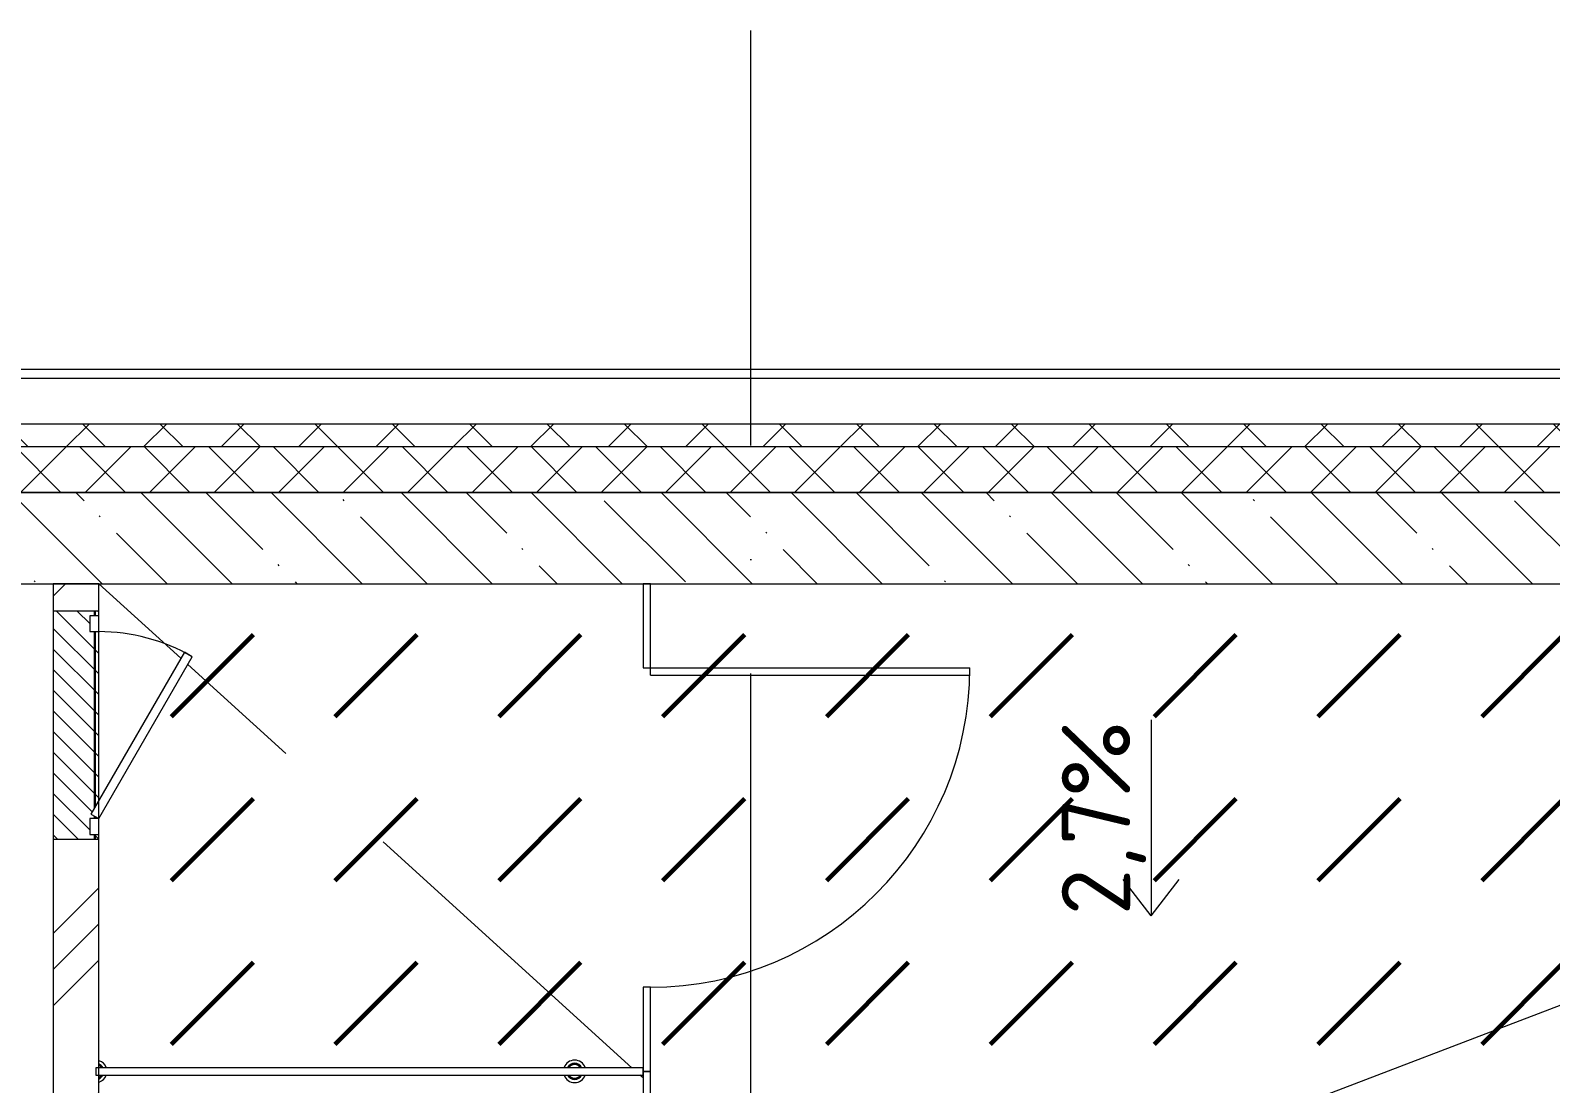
# Model space of a CAD drawing. Header units: millimetres. Extents: x -68946 to 288321, y -402657 to 324925.
# Drawn here: x 12982 to 16315, y -201962 to -199653 of the extents above; entities that cross this region are included whole.
import ezdxf

# ---------------------------------------------------------------- set-up
doc = ezdxf.new("R2010")
doc.units = ezdxf.units.MM
doc.linetypes.add('ADSK_Линия сетки', pattern=[2500, 2000, -250, 0, -250])
for name, color, linetype, lineweight in [('4.3.1) Обесп. пов.-ти ЧНП-8', 152, 'Continuous', 60), ('A-DETL-____-OTLN', 250, 'Continuous', 5), ('A-DETL-GENF-OTLN', 250, 'Continuous', 5), ('A-DOOR-____-MCUT', 250, 'Continuous', 5), ('A-DOOR-____-OTLN', 250, 'Continuous', 5), ('A-FLOR-____-OTLN', 192, 'Continuous', 9), ('A-GENM-____-MCUT', 250, 'Continuous', 25), ('A-GENM-____-OTLN', 250, 'Continuous', 9), ('A-WALL-____-MCUT', 250, 'Continuous', 13), ('A-WALL-____-PATT', 250, 'Continuous', 13), ('A-WALL-FNSH-MCUT', 250, 'Continuous', 13), ('G-____-____-DIMS', 250, 'Continuous', 9), ('S-GRID-____-OTLN', 250, 'Continuous', 9)]:
    doc.layers.add(name, color=color, linetype=linetype, lineweight=lineweight)
doc.styles.add('ISOCPEUR_3', font='isocpeur.ttf', dxfattribs={"height": 250})

# ---------------------------------------------------------------- blocks, each defined once
blk = doc.blocks.new('131_Сантехническая перегородка - СП-1 3 1200-V19-АР1_Маркировочный план 3 этажа')
at = {"layer": 'A-GENM-____-MCUT', "lineweight": 5}
for p, q in [((1200, 8), (0, 8)), ((0, 8), (0, -8)), ((1200, -8), (1200, 8)), ((0, -8), (1200, -8))]:
    blk.add_line(p, q, dxfattribs=at)
at = {"layer": 'A-GENM-____-OTLN', "lineweight": 5, "flags": 128}
for points in [[(163.3, 8), (162.9, 8.5), (162.6, 9), (162.2, 9.5), (161.8, 9.9), (161.4, 10.4), (161, 10.8), (160.5, 11.2), (160.1, 11.6), (159.6, 12), (159.1, 12.3), (158.6, 12.7), (158.1, 13), (157.6, 13.3), (157.1, 13.6), (156.5, 13.8), (156, 14), (155.4, 14.3), (154.8, 14.4), (154.2, 14.6), (153.6, 14.7), (153.1, 14.9), (152.5, 14.9), (151.9, 15), (151.3, 15.1), (150.7, 15.1), (150.1, 15.1), (149.4, 15), (148.8, 15), (148.2, 14.9), (147.7, 14.8), (147.1, 14.7), (146.5, 14.5), (145.9, 14.4), (145.3, 14.2), (144.8, 13.9), (144.2, 13.7), (143.7, 13.4), (143.1, 13.2), (142.6, 12.9), (142.1, 12.5), (141.6, 12.2), (141.1, 11.8), (140.7, 11.4), (140.2, 11), (139.8, 10.6), (139.4, 10.2), (139, 9.7), (138.6, 9.3), (138.2, 8.8), (137.9, 8.3), (137.7, 8)], [(1193.7, 13.4), (1193.1, 13.2), (1192.6, 12.9), (1192.1, 12.5), (1191.6, 12.2), (1191.1, 11.8), (1190.7, 11.4), (1190.2, 11), (1189.8, 10.6), (1189.4, 10.2), (1189, 9.7), (1188.6, 9.3), (1188.2, 8.8), (1187.9, 8.3), (1187.7, 8)], [(137.7, -8), (138, -8.5), (138.4, -9), (138.8, -9.5), (139.1, -9.9), (139.6, -10.4), (140, -10.8), (140.4, -11.2), (140.9, -11.6), (141.3, -12), (141.8, -12.3), (142.3, -12.7), (142.8, -13), (143.4, -13.3), (143.9, -13.6), (144.5, -13.8), (145, -14), (145.6, -14.3), (146.2, -14.4), (146.7, -14.6), (147.3, -14.7), (147.9, -14.9), (148.5, -14.9), (149.1, -15), (149.7, -15.1), (150.3, -15.1), (150.9, -15.1), (151.5, -15), (152.1, -15), (152.7, -14.9), (153.3, -14.8), (153.9, -14.7), (154.5, -14.5), (155.1, -14.4), (155.6, -14.2), (156.2, -13.9), (156.7, -13.7), (157.3, -13.4), (157.8, -13.2), (158.3, -12.9), (158.9, -12.5), (159.3, -12.2), (159.8, -11.8), (160.3, -11.4), (160.7, -11), (161.2, -10.6), (161.6, -10.2), (162, -9.7), (162.4, -9.3), (162.7, -8.8), (163.1, -8.3), (163.3, -8)], [(1187.7, -8), (1188, -8.5), (1188.4, -9), (1188.8, -9.5), (1189.1, -9.9), (1189.6, -10.4), (1190, -10.8), (1190.4, -11.2), (1190.9, -11.6), (1191.3, -12), (1191.8, -12.3), (1192.3, -12.7), (1192.8, -13), (1193.4, -13.3), (1193.9, -13.6)]]:
    blk.add_lwpolyline(points, dxfattribs=at)
at = {"layer": 'A-GENM-____-OTLN', "lineweight": 5}
for centre, radius, start, end in [((150.5, 0), 24.6, 19.9113, 160.0887), ((150.5, 0), 17.6, 28.9731, 151.0269), ((150.5, 0), 15.1, 126.876, 146.2189), ((150.5, 0), 15.1, 33.7811, 101.1301), ((1200.5, 0), 24.6, 108, 160.0887), ((1200.5, 0), 17.6, 114.387, 151.0269), ((1200.5, 0), 15.1, 126.876, 146.2189), ((150.5, 0), 24.6, 199.9113, 340.0887), ((150.5, 0), 17.6, 208.9731, 331.0269), ((150.5, 0), 15.1, 213.7811, 281.1301), ((150.5, 0), 15.1, 306.876, 326.2189), ((1200.5, 0), 24.6, 199.9113, 252), ((1200.5, 0), 17.6, 208.9731, 245.613), ((1200.5, 0), 15.1, 213.7811, 241.5661)]:
    blk.add_arc(centre, radius, start, end, dxfattribs=at)
blk = doc.blocks.new('131_Сантехническая перегородка_Дверь - СД-1-28442603-АР1_Маркировочный план 3 этажа')
at = {"layer": 'A-DOOR-____-OTLN'}
for p, q in [((200.5, 708), (184.5, 708)), ((184.5, 8), (184.5, 708)), ((200.5, 8), (200.5, 708)), ((200.5, 8), (184.5, 8))]:
    blk.add_line(p, q, dxfattribs=at)
blk.add_arc((184.5, 8), 700, 360, 90, dxfattribs=at)
at = {"layer": 'A-GENM-____-MCUT', "lineweight": 5}
for p, q in [((184.5, 8), (0, 8)), ((0, 8), (0, -8)), ((184.5, -8), (184.5, 8)), ((1069.1, 8), (884.5, 8)), ((884.5, 8), (884.5, -8)), ((1069.1, -8), (1069.1, 8)), ((0, -8), (184.5, -8)), ((884.5, -8), (1069.1, -8))]:
    blk.add_line(p, q, dxfattribs=at)
blk = doc.blocks.new('131_Сантехническая перегородка_Дверь - СД-1-27423694-АР1_Маркировочный план 3 этажа')
at = {"layer": 'A-DOOR-____-OTLN'}
for p, q in [((188, 708), (172, 708)), ((172, 8), (172, 708)), ((188, 8), (188, 708)), ((188, 8), (172, 8))]:
    blk.add_line(p, q, dxfattribs=at)
blk.add_arc((172, 8), 700, 360, 90, dxfattribs=at)
at = {"layer": 'A-GENM-____-MCUT', "lineweight": 5}
for p, q in [((172, 8), (0, 8)), ((0, 8), (0, -8)), ((172, -8), (172, 8)), ((1044, 8), (872, 8)), ((872, 8), (872, -8)), ((1044, -8), (1044, 8)), ((0, -8), (172, -8)), ((872, -8), (1044, -8))]:
    blk.add_line(p, q, dxfattribs=at)
blk = doc.blocks.new('АР_Люк - ЛРС_ВК_500х400_наружный_NCS S 1000-N-V90-АР1_Маркировочный план 3 этажа')
at = {"layer": 'A-DOOR-____-OTLN'}
h = blk.add_hatch(dxfattribs=at)
h.set_pattern_fill('FP_54', color=256, style=0, pattern_type=2)
h.set_pattern_definition([(45, (125, 0), (-22.6274, 22.6274), [])])
h.paths.add_polyline_path([(375, 50), (365, 50), (365, 48), (342.6, 43.5), (365, 43), (365, 30), (330, 30), (330, 41), (340, 43), (330, 43.5), (330, 50), (320, 32.7), (290, 50), (-80, 50), (-80, 30), (-115, 30), (-115, 50), (-125, 50), (-125, -50), (375, -50), (375, 43.5)])
at = {"layer": 'A-DETL-GENF-OTLN', "lineweight": 5}
for p, q in [((375, 50), (-125, 50)), ((-125, 50), (-125, -50)), ((375, -50), (375, 50)), ((-125, -50), (375, -50))]:
    blk.add_line(p, q, dxfattribs=at)
at = {"layer": 'A-DOOR-____-MCUT', "lineweight": 5}
for p, q in [((-25.1, 255), (-35.1, 237.7)), ((-35.1, 237.7), (320, 32.7)), ((330, 50), (-25.1, 255)), ((-80, 50), (-115, 50)), ((-115, 50), (-115, 30)), ((-80, 30), (-80, 50)), ((320, 32.7), (330, 50)), ((365, 50), (330, 50)), ((330, 50), (330, 30)), ((365, 30), (365, 50)), ((-115, 30), (-80, 30)), ((330, 30), (365, 30))]:
    blk.add_line(p, q, dxfattribs=at)
blk.add_arc((330, 50), 410, 150, 180, dxfattribs=at)
at = {"layer": 'A-DOOR-____-OTLN'}
blk.add_line((330, 50), (-25.1, 255), dxfattribs=at)
blk = doc.blocks.new('ASML_АР_Отделка Люка - ВО Отделка люков_Грунтовка 0_Шпатлевка 0_Окраска 0_0-42722003-АР1_Маркировочный план 3 этажа')
at = {"layer": 'A-GENM-____-MCUT', "lineweight": 5}
for p, q in [((-240, 3), (-250, 3)), ((-250, 3), (-250, 0)), ((177.1, 3), (-205, 3)), ((205, 3), (201, 3)), ((250, 3), (240, 3)), ((250, 0), (250, 3)), ((-250, 0), (-240, 0)), ((-205, 0), (182.3, 0)), ((199.2, 0), (205, 0)), ((240, 0), (250, 0))]:
    blk.add_line(p, q, dxfattribs=at)

msp = doc.modelspace()

# ---------------------------------------------------------------- hatches: boundary and pattern name
at = {"layer": '4.3.1) Обесп. пов.-ти ЧНП-8'}
h = msp.add_hatch(dxfattribs=at)
h.set_pattern_fill('DASH', color=256, scale=80, angle=45)
h.paths.add_polyline_path([(13131.7763, -200883.6247), (18775.7763, -200883.6247), (18775.7763, -204066.3886), (13131.7763, -204066.3886)])
edge = h.paths.add_edge_path(flags=16)
edge.add_line((18657.3699, -202576.3717), (18657.57, -202573.8247))
edge.add_line((18657.57, -202573.8247), (18658.1672, -202571.3151))
edge.add_line((18658.1672, -202571.3151), (18659.8273, -202567.7402))
edge.add_line((18659.8273, -202567.7402), (18660.3289, -202566.996))
edge = h.paths.add_edge_path(flags=16)
edge.add_line((18693.5842, -202594.9912), (18686.0476, -202594.1096))
edge = h.paths.add_edge_path(flags=16)
edge.add_line((18665.324, -202590.124), (18665.61, -202590.2829))
edge = h.paths.add_edge_path(flags=16)
edge.add_line((18664.433, -202563.2009), (18663.8299, -202563.6159))
edge = h.paths.add_edge_path(flags=16)
edge.add_line((18683.6817, -202558.883), (18690.7079, -202558.1138))
edge = h.paths.add_edge_path(flags=16)
edge.add_line((18657.3699, -203276.3717), (18657.57, -203273.8247))
edge.add_line((18657.57, -203273.8247), (18658.1672, -203271.3151))
edge.add_line((18658.1672, -203271.3151), (18659.8273, -203267.7402))
edge.add_line((18659.8273, -203267.7402), (18660.3289, -203266.996))
edge = h.paths.add_edge_path(flags=16)
edge.add_line((18693.5842, -203294.9912), (18686.0476, -203294.1096))
edge = h.paths.add_edge_path(flags=16)
edge.add_line((18665.324, -203290.124), (18665.61, -203290.2829))
edge = h.paths.add_edge_path(flags=16)
edge.add_line((18664.433, -203263.2009), (18663.8299, -203263.6159))
edge = h.paths.add_edge_path(flags=16)
edge.add_line((18683.6817, -203258.883), (18690.7079, -203258.1138))
edge = h.paths.add_edge_path(flags=16)
edge.add_line((18657.3699, -203976.3717), (18657.57, -203973.8247))
edge.add_line((18657.57, -203973.8247), (18658.1672, -203971.3151))
edge.add_line((18658.1672, -203971.3151), (18659.8273, -203967.7402))
edge.add_line((18659.8273, -203967.7402), (18660.3289, -203966.996))
edge = h.paths.add_edge_path(flags=16)
edge.add_line((18693.5842, -203994.9912), (18686.0476, -203994.1096))
edge = h.paths.add_edge_path(flags=16)
edge.add_line((18665.324, -203990.124), (18665.61, -203990.2829))
edge = h.paths.add_edge_path(flags=16)
edge.add_line((18664.433, -203963.2009), (18663.8299, -203963.6159))
edge = h.paths.add_edge_path(flags=16)
edge.add_line((18683.6817, -203958.883), (18690.7079, -203958.1138))
at = {"layer": 'A-WALL-____-PATT', "lineweight": 15, "true_color": 0x000000}
h = msp.add_hatch(dxfattribs=at)
h.set_pattern_fill('FP_16', color=18, style=0, pattern_type=2)
h.set_pattern_definition([(135, (-3188.22, -259241.39), (-84.85281, -84.85281), []), (225, (-3188.22, -259241.39), (84.85281, -84.85281), [])])
h.paths.add_polyline_path([(59832.0058, -200566.3892), (66071.7763, -200566.3892), (66071.7763, -200516.3892), (59832.0058, -200516.3892)])
h.paths.add_polyline_path([(58281.5715, -200566.3892), (58632.0058, -200566.3892), (58632.0058, -200516.3892), (57981.7763, -200516.3892), (57981.7763, -200566.3892), (58109.3968, -200566.3892)])
h.paths.add_polyline_path([(56379.2388, -200566.3892), (57081.7763, -200566.3892), (57081.7763, -200516.3892), (49662.0053, -200516.3892), (49662.0053, -200566.3892), (54072.3616, -200566.3892)])
h.paths.add_polyline_path([(47762.0053, -200566.3892), (48412.0053, -200566.3892), (48412.0053, -200516.3892), (47762.0053, -200516.3892)])
h.paths.add_polyline_path([(46461.7544, -200566.3892), (46862.0053, -200566.3892), (46862.0053, -200516.3892), (45362.0053, -200516.3892), (45362.0053, -200566.3892), (46361.3368, -200566.3892)])
h.paths.add_polyline_path([(42537.9752, -200566.3892), (42562.0053, -200566.3892), (42562.0053, -200516.3892), (41012.0053, -200516.3892), (41012.0053, -200566.3892), (42161.7544, -200566.3892)])
h.paths.add_polyline_path([(37361.5805, -200566.3892), (38212.0053, -200566.3892), (38212.0053, -200516.3892), (36662.0053, -200516.3892), (36662.0053, -200566.3892)])
h.paths.add_polyline_path([(33310.4662, -200566.3892), (33861.7763, -200566.3892), (33861.7763, -200516.3892), (32312.0053, -200516.3892), (32312.0053, -200566.3892), (33161.7544, -200566.3892)])
h.paths.add_polyline_path([(34761.7763, -200566.3892), (35412.0053, -200566.3892), (35412.0053, -200516.3892), (34761.7763, -200516.3892)])
h.paths.add_polyline_path([(28696.7116, -200566.3892), (29512.0053, -200566.3892), (29512.0053, -200516.3892), (27961.7763, -200516.3892), (27961.7763, -200566.3892), (28636.7763, -200566.3892)])
h.paths.add_polyline_path([(23686.7763, -200566.3892), (25161.7763, -200566.3892), (25161.7763, -200516.3892), (20706.7763, -200516.3892), (20706.7763, -200566.3892), (21936.7763, -200566.3892)])
h.paths.add_polyline_path([(19456.7763, -200566.3892), (19456.7763, -200516.3892), (18716.7544, -200516.3892), (18716.7544, -200566.3892), (18892.4832, -200566.3892)])
h.paths.add_polyline_path([(11395.1321, -200566.3892), (17816.7544, -200566.3892), (17816.7544, -200516.3892), (9561.7544, -200516.3892), (9561.7544, -200566.3892), (10818.4128, -200566.3892)])
h.paths.add_polyline_path([(6661.7983, -200566.3892), (6761.7544, -200566.3892), (6761.7544, -200516.3892), (5561.7544, -200516.3892), (5561.7544, -200566.3892), (6541.7983, -200566.3892)])
h.paths.add_polyline_path([(2486.8039, -200566.3892), (4361.7544, -200566.3892), (4361.7544, -200516.3892), (-3538.2456, -200516.3892), (-3538.2456, -200566.3892), (2461.8039, -200566.3892)])
h = msp.add_hatch(dxfattribs=at)
h.set_pattern_fill('FP_17', color=18, style=0, pattern_type=2)
h.set_pattern_definition([(45, (-3188.22, -259241.39), (-70.71068, 70.71068), []), (135, (-3188.22, -259241.39), (-70.71068, -70.71068), [])])
h.paths.add_polyline_path([(17162.3253, -200666.3892), (17816.7544, -200666.3283), (17816.7544, -200566.3892), (9561.7544, -200566.3892), (9561.7544, -200666.3892), (14855.448, -200666.3892)])
h.paths.add_polyline_path([(63299.8706, -200666.3892), (66001.7763, -200666.3283), (66001.7763, -200599.7225), (66071.7763, -200566.3892), (59832.0058, -200566.3892), (59832.0058, -200666.3892), (60561.7544, -200666.3892)])
h.paths.add_polyline_path([(58632.0058, -200666.3892), (58632.0058, -200566.3892), (57981.7763, -200566.3892), (57981.7763, -200666.3892), (58109.3968, -200666.3892)])
h.paths.add_polyline_path([(50291.7763, -200666.3892), (57081.7763, -200666.3283), (57081.7763, -200566.3892), (49662.0053, -200566.3892), (49662.0053, -200666.3892)])
h.paths.add_polyline_path([(46862.0053, -200666.3892), (46862.0053, -200566.3892), (45362.0053, -200566.3892), (45362.0053, -200666.3892), (46861.7544, -200666.388)])
h.paths.add_polyline_path([(48412.0053, -200666.3892), (48412.0053, -200566.3892), (47762.0053, -200566.3892), (47762.0053, -200666.3892)])
h.paths.add_polyline_path([(42562.0053, -200666.3892), (42562.0053, -200566.3892), (41012.0053, -200566.3892), (41012.0053, -200666.3892), (42561.7544, -200666.388)])
h.paths.add_polyline_path([(37561.5805, -200666.3892), (38212.0053, -200666.3283), (38212.0053, -200566.3892), (36662.0053, -200566.3892), (36662.0053, -200666.3892), (37475.0852, -200666.3892)])
h.paths.add_polyline_path([(33861.7763, -200666.3892), (33861.7763, -200566.3892), (32312.0053, -200566.3892), (32312.0053, -200666.3892), (33310.4662, -200666.3892)])
h.paths.add_polyline_path([(35412.0053, -200666.3892), (35412.0053, -200566.3892), (34761.7763, -200566.3892), (34761.7763, -200666.3892)])
h.paths.add_polyline_path([(29446.7763, -200666.3892), (29512.0053, -200666.3283), (29512.0053, -200566.3892), (27961.7763, -200566.3892), (27961.7763, -200666.3892), (28696.7116, -200666.3892)])
h.paths.add_polyline_path([(23886.7763, -200666.3892), (25161.7763, -200666.3283), (25161.7763, -200566.3892), (20706.7763, -200566.3892), (20706.7763, -200666.3892), (23886.7577, -200666.3886)])
h.paths.add_polyline_path([(18716.7544, -200666.3892), (19456.7763, -200666.3283), (19456.7763, -200566.3892), (18716.7544, -200566.3892), (18716.7544, -200666.3283)])
h.paths.add_polyline_path([(6761.7544, -200666.3892), (6761.7544, -200566.3892), (5561.7544, -200566.3892), (5561.7544, -200666.3892), (6661.7983, -200666.3892)])
h.paths.add_polyline_path([(2461.8039, -200666.3892), (4361.7544, -200666.3892), (4361.7544, -200566.3892), (-3488.2456, -200566.3892), (-3488.2456, -200666.3892), (-1292.6929, -200666.3892)])
h = msp.add_hatch(dxfattribs=at)
h.set_pattern_fill('FP_24', color=18, style=0, pattern_type=2)
h.set_pattern_definition([(135, (-3188.22, -259241.39), (-142.5612, -142.5612), []), (135, (-3045.66, -259241.39), (-142.5612, -142.5612), [252.016, -50.403, 3.353, -47.05])])
h.paths.add_polyline_path([(18805.3409, -200866.3892), (19456.7763, -200866.2161), (19456.7763, -200666.3892), (18716.7544, -200666.3892), (18716.7566, -200866.3886)])
h.paths.add_polyline_path([(12427.8937, -200866.3892), (17816.7544, -200866.1492), (17816.7544, -200666.3892), (10611.7763, -200666.3892), (10611.7763, -200866.3886), (11971.8514, -200866.3892)])
h = msp.add_hatch(dxfattribs=at)
h.set_pattern_fill('FP_9', color=18, style=0, pattern_type=2)
h.set_pattern_definition([(45, (-3188.22, -259241.4), (-224.5064, 224.5064), []), (45, (-3108.85, -259241.4), (0, 449.0128), []), (45, (-3267.6, -259241.4), (0, 449.0128), [])])
h.paths.add_polyline_path([(13047.4469, -204066.3886), (13131.7763, -204066.3886), (13131.7763, -201426.3283), (13031.7763, -201426.3283), (13031.7763, -204066.3886)])
h.paths.add_polyline_path([(13121.7763, -200926.3283), (13131.7763, -200926.3283), (13131.7763, -200866.3892), (13031.7763, -200866.5676), (13031.7763, -200926.3283)])

# ---------------------------------------------------------------- linework, layer by layer
at = {"layer": 'A-DETL-____-OTLN', "color": 18, "lineweight": 9, "true_color": 0x000000}
msp.add_line((14937.8153, -202324.1282), (18756.7763, -200866.3295), dxfattribs=at)
at = {"layer": 'A-FLOR-____-OTLN', "color": 18, "true_color": 0x000000}
for p, q in [((13311.6972, -201029.6963), (13131.7763, -200866.3892)), ((13541.621, -201238.3892), (13326.8503, -201043.4502)), ((14300.7149, -201927.3892), (13755.2666, -201432.307)), ((14325.5263, -201949.9096), (14318.3426, -201943.3892))]:
    msp.add_line(p, q, dxfattribs=at)
at = {"layer": 'A-WALL-____-MCUT', "color": 18, "lineweight": 15, "true_color": 0x000000}
for p, q in [((17816.7544, -200416.3892), (9561.7544, -200416.3892)), ((17816.7544, -200516.3892), (9561.7544, -200516.3892)), ((17816.7544, -200566.3892), (9561.7544, -200566.3892)), ((17816.7544, -200666.3892), (10411.7763, -200666.3892)), ((10611.7763, -200666.3892), (17816.7544, -200666.3892)), ((10611.7763, -200866.3892), (17816.7544, -200866.3892)), ((13031.7763, -200866.3283), (13031.7763, -204066.3886)), ((13131.7763, -200866.3283), (13031.7763, -200866.3283)), ((13131.7763, -200936.3283), (13131.7763, -200866.3283)), ((13131.7763, -201341.3283), (13131.7763, -200971.3283)), ((13131.7763, -204066.3886), (13131.7763, -201416.3283))]:
    msp.add_line(p, q, dxfattribs=at)
at = {"layer": 'A-WALL-FNSH-MCUT', "lineweight": 15}
msp.add_line((17816.7544, -200396.3892), (9561.7544, -200396.3892), dxfattribs=at)
at = {"layer": 'G-____-____-DIMS', "color": 18, "true_color": 0x000000}
for p, q in [((15439.1832, -201164.9221), (15439.1832, -201594.5372)), ((15439.1832, -201594.5372), (15377.7971, -201514.5372)), ((15439.1832, -201594.5372), (15500.5694, -201514.5372))]:
    msp.add_line(p, q, dxfattribs=at)
at = {"layer": 'S-GRID-____-OTLN', "color": 18, "linetype": 'ADSK_Линия сетки', "true_color": 0x000000}
for p, q in [((14561.7763, -220563.733), (14561.7763, -199653.1503)), ((-6757.7749, -200866.3886), (70471.963, -200866.3886))]:
    msp.add_line(p, q, dxfattribs=at)

# ---------------------------------------------------------------- block references
at = {"layer": 'A-DOOR-____-OTLN', "color": 18, "true_color": 0x000000, "rotation": 269.9999999999999}
msp.add_blockref('АР_Люк - ЛРС_ВК_500х400_наружный_NCS S 1000-N-V90-АР1_Маркировочный план 3 этажа', (13081.7763, -201051.3283), dxfattribs=at)
at = {"layer": 'A-GENM-____-OTLN', "color": 18, "lineweight": 5, "true_color": 0x000000}
for name, p, rotation in [('131_Сантехническая перегородка_Дверь - СД-1-28442603-АР1_Маркировочный план 3 этажа', (14333.5263, -200866.3283), 270), ('ASML_АР_Отделка Люка - ВО Отделка люков_Грунтовка 0_Шпатлевка 0_Окраска 0_0-42722003-АР1_Маркировочный план 3 этажа', (13121.7763, -201176.3283), 269.9999999999999), ('131_Сантехническая перегородка - СП-1 3 1200-V19-АР1_Маркировочный план 3 этажа', (14325.5263, -201935.3892), 180), ('131_Сантехническая перегородка_Дверь - СД-1-27423694-АР1_Маркировочный план 3 этажа', (14333.5263, -201935.3892), 270)]:
    msp.add_blockref(name, p, dxfattribs=dict(at, rotation=rotation))

# ---------------------------------------------------------------- texts
at = {"layer": 'G-____-____-DIMS', "color": 18, "true_color": 0x000000, "insert": (15243.2149, -201593.3675), "char_height": 150, "width": 512.730909, "attachment_point": 1, "rotation": 90, "line_spacing_factor": 1.149209, "style": 'ISOCPEUR_3'}
msp.add_mtext('2,7%', dxfattribs=at)

doc.saveas('drawing.dxf')
